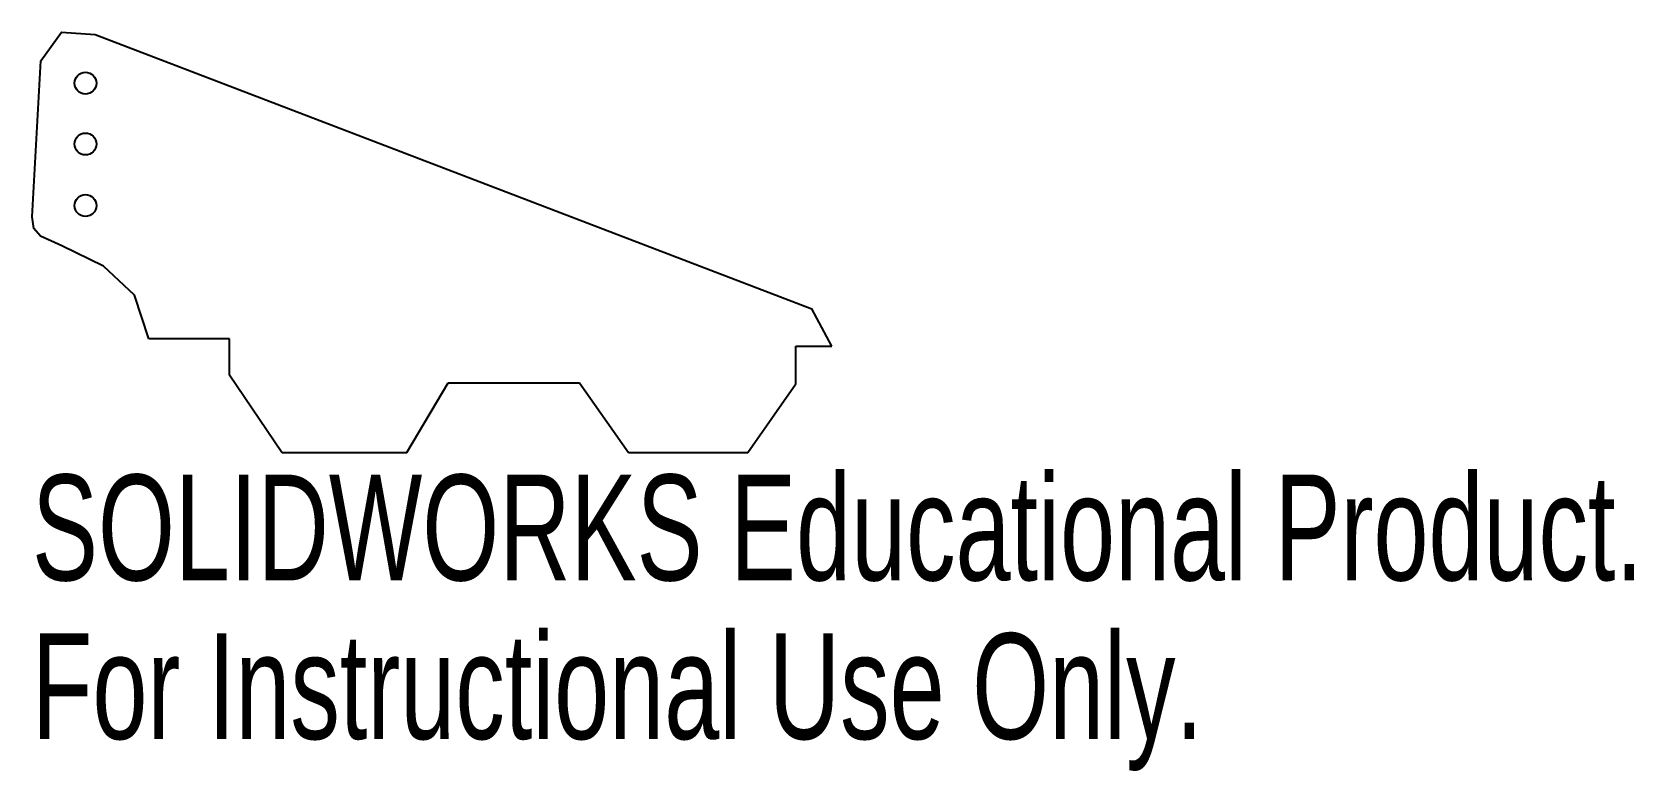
# Model space of a CAD drawing. Header units: inches. Extents: x 0.01 to 2.9, y -0.57 to 0.76.
import ezdxf

# ---------------------------------------------------------------- set-up
doc = ezdxf.new("R2010")
doc.units = ezdxf.units.IN
doc.header["$MEASUREMENT"] = 0
doc.styles.add('SLDTEXTSTYLE0', font='TXT', dxfattribs={"width": 0.7})

msp = doc.modelspace()

# ---------------------------------------------------------------- linework, layer by layer
at = {"color": 7, "linetype": 'Continuous'}
for p, q in [((0.1288, 0.7521), (1.419, 0.2581)), ((0.0149, 0.4238), (0.0308, 0.7047)), ((1.4554, 0.1912), (1.419, 0.2581)), ((0.3708, 0.2045), (0.2251, 0.2045)), ((0.3708, 0.1386), (0.3708, 0.2045)), ((1.3902, 0.1236), (1.3902, 0.1912)), ((1.3902, 0.1912), (1.4554, 0.1912)), ((0.4647, 0), (0.3708, 0.1386)), ((0.6899, 0), (0.7643, 0.125)), ((0.7643, 0.125), (1.0005, 0.125)), ((1.0005, 0.125), (1.0887, 0)), ((1.3038, 0), (1.3902, 0.1236)), ((0.4647, 0), (0.6899, 0)), ((1.0887, 0), (1.3038, 0))]:
    msp.add_line(p, q, dxfattribs=at)
at = {"color": 7, "linetype": 'Continuous', "flags": 128}
for points in [[(0.0308, 0.7047), (0.0677, 0.7563), (0.1288, 0.7521)], [(0.2251, 0.2045), (0.1992, 0.2831), (0.1435, 0.3349), (0.0687, 0.3715), (0.03, 0.3893), (0.0179, 0.403), (0.0149, 0.4238)]]:
    msp.add_lwpolyline(points, dxfattribs=at)
at = {"color": 7, "linetype": 'Continuous'}
for centre in [(0.1111, 0.6643), (0.1111, 0.5548), (0.1111, 0.4441)]:
    msp.add_circle(centre, 0.0197, dxfattribs=at)

# ---------------------------------------------------------------- texts
at = {"color": 7, "linetype": 'Continuous', "char_height": 0.1903, "attachment_point": 1, "style": 'SLDTEXTSTYLE0'}
for s, insert in [('SOLIDWORKS Educational Product.', (0.0149, -0.0401)), ('For Instructional Use Only.', (0.0149, -0.3256))]:
    msp.add_mtext(s, dxfattribs=dict(at, insert=insert))

doc.saveas('drawing.dxf')
